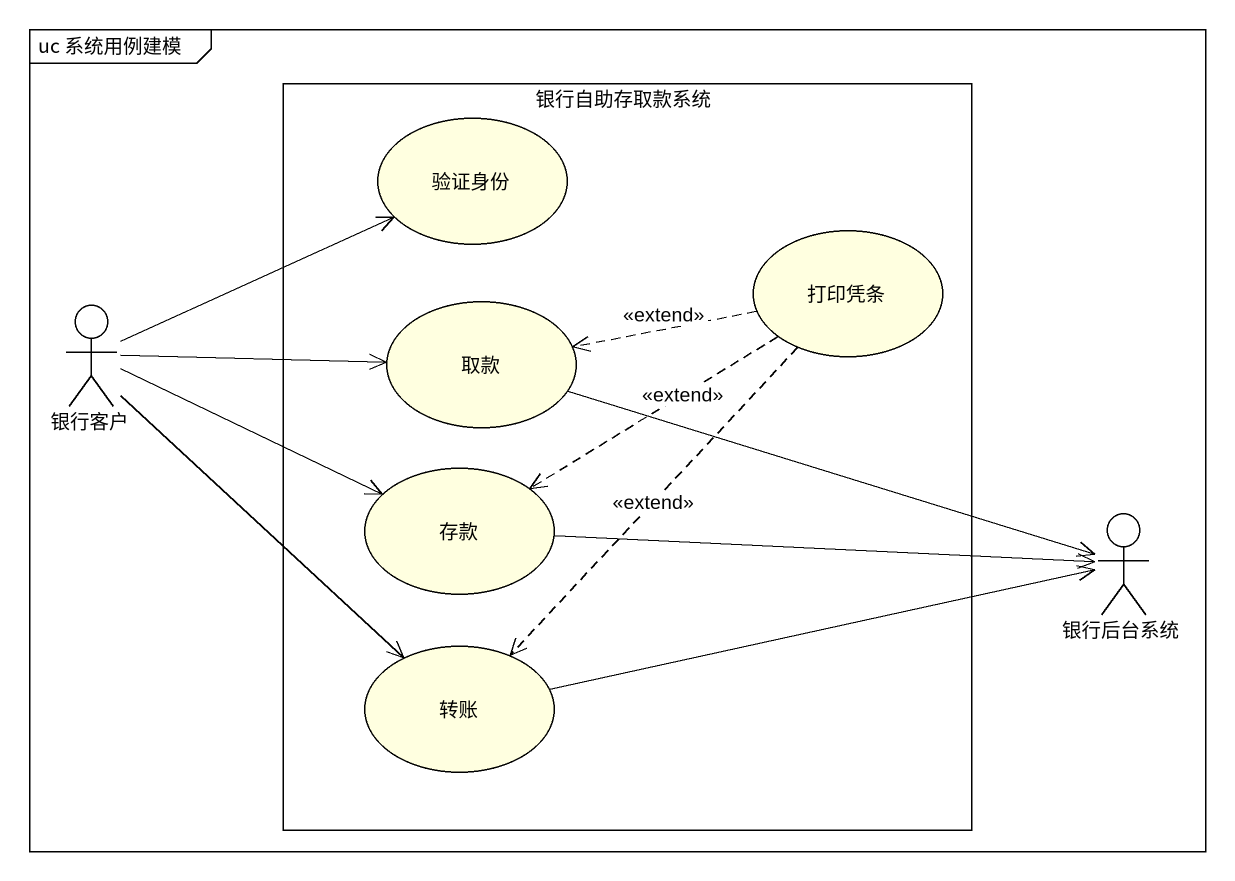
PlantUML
@startuml
mainframe uc 系统用例建模
rectangle 银行自助存取款系统 {
  usecase 验证身份 #FFFFE0
  usecase 取款 #FFFFE0
  usecase 打印凭条 #FFFFE0
  usecase 存款 #FFFFE0
  usecase 转账 #FFFFE0
}
actor 银行客户
actor 银行后台系统
银行客户 -right-> 验证身份
银行客户 -right-> 取款
银行客户 -right-> 存款
银行客户 --> 转账
打印凭条 .left.> 取款 : <<extend>>
打印凭条 ..> 存款 : <<extend>>
打印凭条 ..> 转账 : <<extend>>
银行后台系统 <-left- 取款
银行后台系统 <-left- 存款
银行后台系统 <-left- 转账
@enduml
